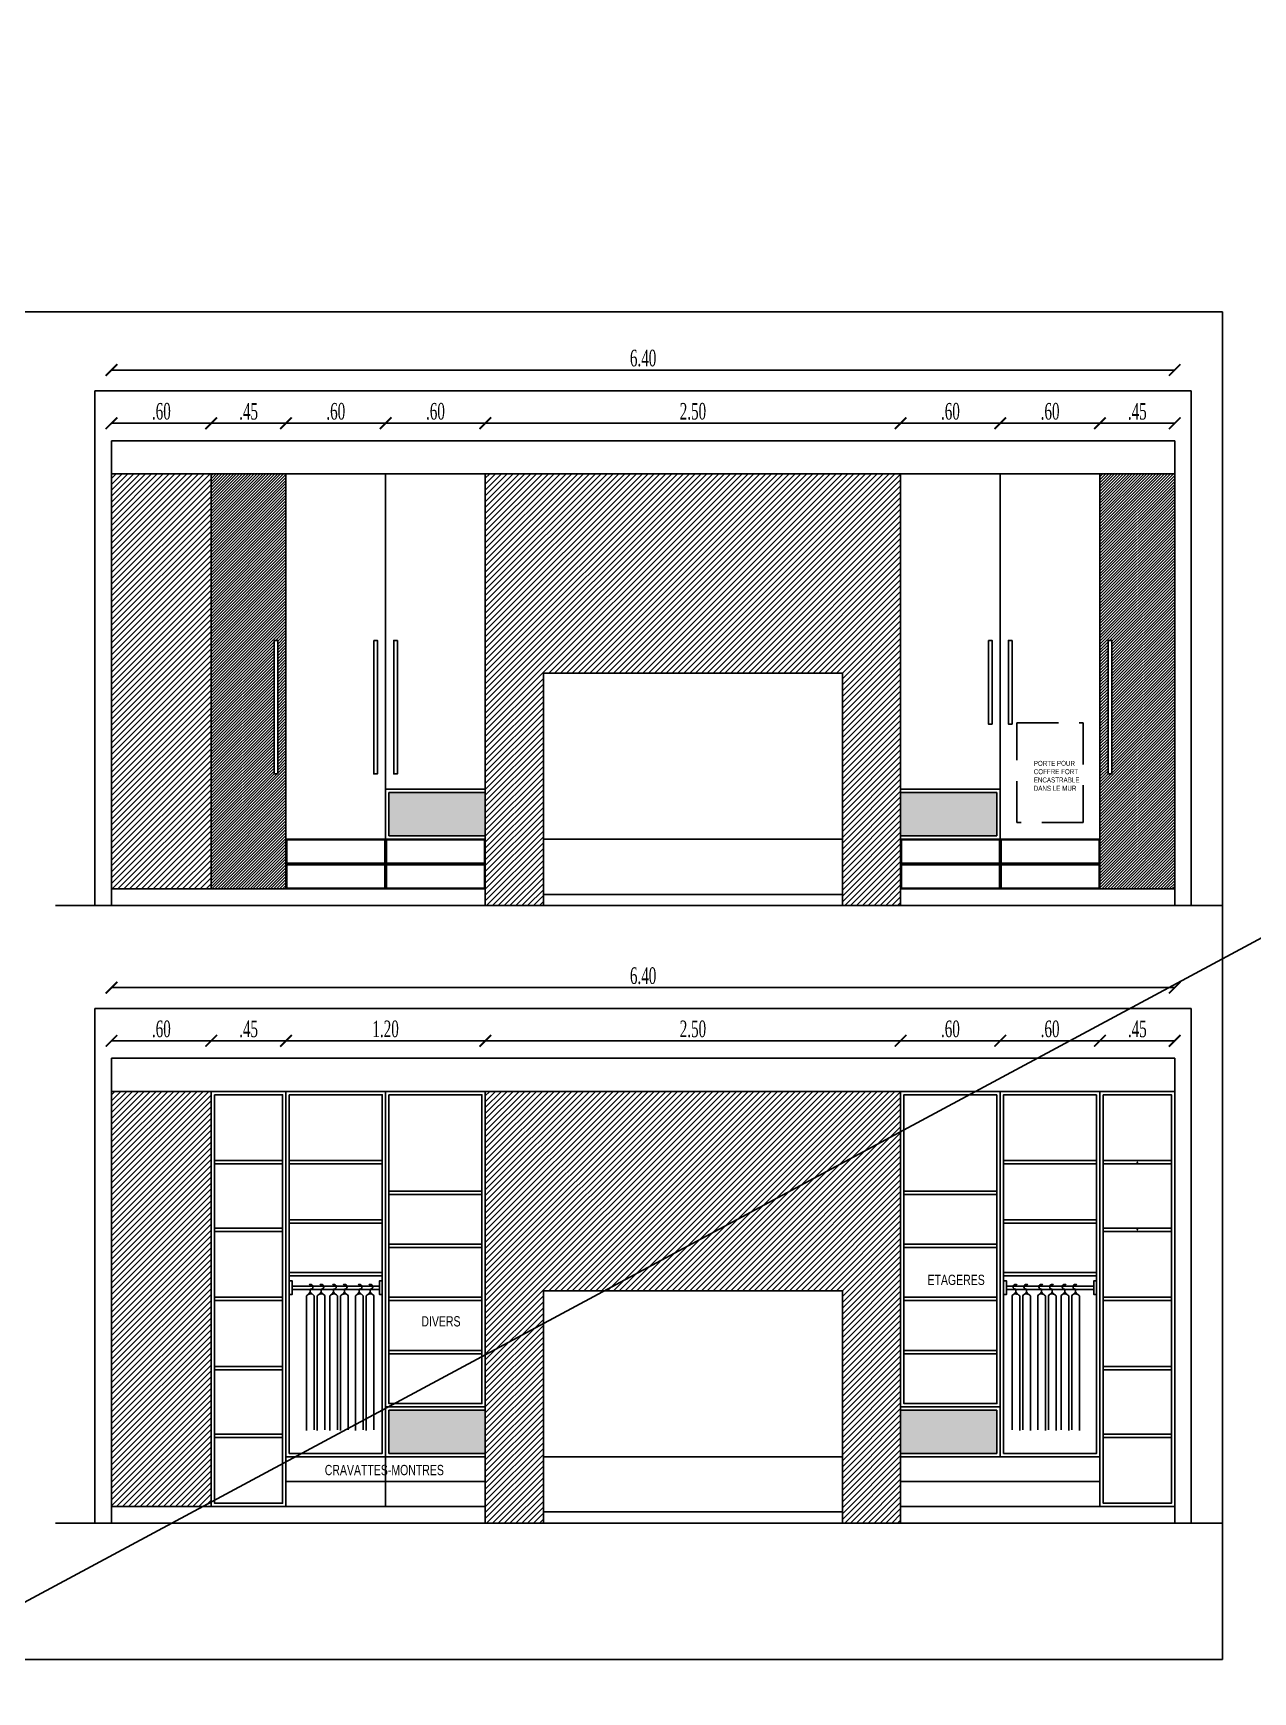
# Model space of a CAD drawing. Header units: inches. Extents: x -90 to 340, y -48 to 179.
# Drawn here: x 136.31 to 143.65, y 3.75 to 13.74 of the extents above; entities that cross this region are included whole.
import ezdxf

# ---------------------------------------------------------------- set-up
doc = ezdxf.new("R2010")
doc.units = ezdxf.units.IN
doc.header["$MEASUREMENT"] = 0
doc.linetypes.add('HIDDEN', pattern=[0.375, 0.25, -0.125])
doc.layers.get('Defpoints').update_dxf_attribs({"lineweight": 15})
doc.layers.add('TEXTE', color=1, linetype='Continuous', lineweight=20)
doc.styles.add('facade', font='times.ttf', dxfattribs={"width": 0.6})
doc.styles.add('style2', font='swisscl.ttf')
doc.dimstyles.new('facade', dxfattribs={"dimscale": 0, "dimtxt": 0.08, "dimasz": 0.04, "dimexe": 0.1, "dimexo": 0.15, "dimgap": 0.01, "dimtad": 1, "dimzin": 4, "dimdsep": 46, "dimtxsty": 'facade', "dimblk": 'ARCHTICK', "dimcen": 0, "dimse1": 1, "dimse2": 1, "dimclrd": 140, "dimclre": 253, "dimclrt": 2, "dimazin": 1, "dimtm": 1e-09, "dimtfac": 1, "dimtix": 1, "dimtmove": 1, "dimatfit": 3, "dimldrblk": 'ARCHTICK', "dimfxl": 0.1, "dimtzin": 0, "dimlwd": -1, "dimarcsym": 0})

# ---------------------------------------------------------------- blocks, each defined once
blk = doc.blocks.new('_ArchTick')
at = {"color": 0, "linetype": 'ByBlock', "const_width": 0.15}
blk.add_lwpolyline([(-0.5, -0.5), (0.5, 0.5)], dxfattribs=at)
blk = doc.blocks.new('*D65')
at = {"color": 140}
blk.add_line((143.1766, 7.6664), (142.7266, 7.6664), dxfattribs=at)
at = {"layer": 'Defpoints', "color": 0}
for p in [(142.7266, 7.6664), (142.7266, 7.5464), (143.1766, 7.5464)]:
    blk.add_point(p, dxfattribs=at)
at = {"color": 140, "xscale": 0.07, "yscale": 0.07, "zscale": 0.07, "rotation": 180}
blk.add_blockref('_ArchTick', (142.7266, 7.6664), dxfattribs=at)
at = {"color": 140, "xscale": 0.07, "yscale": 0.07, "zscale": 0.07}
blk.add_blockref('_ArchTick', (143.1766, 7.6664), dxfattribs=at)
at = {"color": 6, "insert": (142.9516, 7.7374), "char_height": 0.1, "attachment_point": 5, "style": 'facade'}
blk.add_mtext('.45', dxfattribs=at)
blk = doc.blocks.new('*D66')
at = {"color": 140}
blk.add_line((142.7266, 7.6664), (142.1266, 7.6664), dxfattribs=at)
at = {"layer": 'Defpoints', "color": 0}
for p in [(142.1266, 7.6664), (142.1266, 7.5464), (142.7266, 7.5464)]:
    blk.add_point(p, dxfattribs=at)
at = {"color": 140, "xscale": 0.07, "yscale": 0.07, "zscale": 0.07, "rotation": 180}
blk.add_blockref('_ArchTick', (142.1266, 7.6664), dxfattribs=at)
at = {"color": 140, "xscale": 0.07, "yscale": 0.07, "zscale": 0.07}
blk.add_blockref('_ArchTick', (142.7266, 7.6664), dxfattribs=at)
at = {"color": 6, "insert": (142.4266, 7.7374), "char_height": 0.1, "attachment_point": 5, "style": 'facade'}
blk.add_mtext('.60', dxfattribs=at)
blk = doc.blocks.new('*D67')
at = {"color": 140}
blk.add_line((142.1266, 7.6664), (141.5266, 7.6664), dxfattribs=at)
at = {"layer": 'Defpoints', "color": 0}
for p in [(141.5266, 7.6664), (141.5266, 7.5464), (142.1266, 7.5464)]:
    blk.add_point(p, dxfattribs=at)
at = {"color": 140, "xscale": 0.07, "yscale": 0.07, "zscale": 0.07, "rotation": 180}
blk.add_blockref('_ArchTick', (141.5266, 7.6664), dxfattribs=at)
at = {"color": 140, "xscale": 0.07, "yscale": 0.07, "zscale": 0.07}
blk.add_blockref('_ArchTick', (142.1266, 7.6664), dxfattribs=at)
at = {"color": 6, "insert": (141.8266, 7.7374), "char_height": 0.1, "attachment_point": 5, "style": 'facade'}
blk.add_mtext('.60', dxfattribs=at)
blk = doc.blocks.new('*D68')
at = {"color": 140}
blk.add_line((141.5266, 7.6664), (139.0266, 7.6664), dxfattribs=at)
at = {"layer": 'Defpoints', "color": 0}
for p in [(139.0266, 7.6664), (139.0266, 7.5464), (141.5266, 7.5464)]:
    blk.add_point(p, dxfattribs=at)
at = {"color": 140, "xscale": 0.07, "yscale": 0.07, "zscale": 0.07, "rotation": 180}
blk.add_blockref('_ArchTick', (139.0266, 7.6664), dxfattribs=at)
at = {"color": 140, "xscale": 0.07, "yscale": 0.07, "zscale": 0.07}
blk.add_blockref('_ArchTick', (141.5266, 7.6664), dxfattribs=at)
at = {"color": 6, "insert": (140.2766, 7.7374), "char_height": 0.1, "attachment_point": 5, "style": 'facade'}
blk.add_mtext('2.50', dxfattribs=at)
blk = doc.blocks.new('*D69')
at = {"color": 140}
blk.add_line((139.0266, 7.6664), (137.8266, 7.6664), dxfattribs=at)
at = {"layer": 'Defpoints', "color": 0}
for p in [(137.8266, 7.6664), (137.8266, 7.5464), (139.0266, 7.5464)]:
    blk.add_point(p, dxfattribs=at)
at = {"color": 140, "xscale": 0.07, "yscale": 0.07, "zscale": 0.07, "rotation": 180}
blk.add_blockref('_ArchTick', (137.8266, 7.6664), dxfattribs=at)
at = {"color": 140, "xscale": 0.07, "yscale": 0.07, "zscale": 0.07}
blk.add_blockref('_ArchTick', (139.0266, 7.6664), dxfattribs=at)
at = {"color": 6, "insert": (138.4266, 7.7374), "char_height": 0.1, "attachment_point": 5, "style": 'facade'}
blk.add_mtext('1.20', dxfattribs=at)
blk = doc.blocks.new('*D70')
at = {"color": 140}
blk.add_line((137.8266, 7.6664), (137.3766, 7.6664), dxfattribs=at)
at = {"layer": 'Defpoints', "color": 0}
for p in [(137.3766, 7.6664), (137.3766, 7.5464), (137.8266, 7.5464)]:
    blk.add_point(p, dxfattribs=at)
at = {"color": 140, "xscale": 0.07, "yscale": 0.07, "zscale": 0.07, "rotation": 180}
blk.add_blockref('_ArchTick', (137.3766, 7.6664), dxfattribs=at)
at = {"color": 140, "xscale": 0.07, "yscale": 0.07, "zscale": 0.07}
blk.add_blockref('_ArchTick', (137.8266, 7.6664), dxfattribs=at)
at = {"color": 6, "insert": (137.6016, 7.7374), "char_height": 0.1, "attachment_point": 5, "style": 'facade'}
blk.add_mtext('.45', dxfattribs=at)
blk = doc.blocks.new('*D71')
at = {"color": 140}
blk.add_line((137.3766, 7.6664), (136.7766, 7.6664), dxfattribs=at)
at = {"layer": 'Defpoints', "color": 0}
for p in [(136.7766, 7.6664), (136.7766, 7.5464), (137.3766, 7.5464)]:
    blk.add_point(p, dxfattribs=at)
at = {"color": 140, "xscale": 0.07, "yscale": 0.07, "zscale": 0.07, "rotation": 180}
blk.add_blockref('_ArchTick', (136.7766, 7.6664), dxfattribs=at)
at = {"color": 140, "xscale": 0.07, "yscale": 0.07, "zscale": 0.07}
blk.add_blockref('_ArchTick', (137.3766, 7.6664), dxfattribs=at)
at = {"color": 6, "insert": (137.0766, 7.7374), "char_height": 0.1, "attachment_point": 5, "style": 'facade'}
blk.add_mtext('.60', dxfattribs=at)
blk = doc.blocks.new('*D72')
at = {"color": 140}
blk.add_line((136.7766, 7.9871), (143.1766, 7.9871), dxfattribs=at)
at = {"layer": 'Defpoints', "color": 0}
for p in [(143.1766, 7.9871), (136.7766, 7.5464), (143.1766, 7.5464)]:
    blk.add_point(p, dxfattribs=at)
at = {"color": 140, "xscale": 0.07, "yscale": 0.07, "zscale": 0.07, "rotation": 180}
blk.add_blockref('_ArchTick', (136.7766, 7.9871), dxfattribs=at)
at = {"color": 140, "xscale": 0.07, "yscale": 0.07, "zscale": 0.07}
blk.add_blockref('_ArchTick', (143.1766, 7.9871), dxfattribs=at)
at = {"color": 6, "insert": (139.9766, 8.0581), "char_height": 0.1, "attachment_point": 5, "style": 'facade'}
blk.add_mtext('6.40', dxfattribs=at)
blk = doc.blocks.new('*D73')
at = {"color": 140}
blk.add_line((143.1766, 11.3864), (142.7266, 11.3864), dxfattribs=at)
at = {"layer": 'Defpoints', "color": 0}
for p in [(142.7266, 11.3864), (142.7266, 11.2664), (143.1766, 11.0813)]:
    blk.add_point(p, dxfattribs=at)
at = {"color": 140, "xscale": 0.07, "yscale": 0.07, "zscale": 0.07, "rotation": 180}
blk.add_blockref('_ArchTick', (142.7266, 11.3864), dxfattribs=at)
at = {"color": 140, "xscale": 0.07, "yscale": 0.07, "zscale": 0.07}
blk.add_blockref('_ArchTick', (143.1766, 11.3864), dxfattribs=at)
at = {"color": 6, "insert": (142.9516, 11.4574), "char_height": 0.1, "attachment_point": 5, "style": 'facade'}
blk.add_mtext('.45', dxfattribs=at)
blk = doc.blocks.new('*D74')
at = {"color": 140}
blk.add_line((142.7266, 11.3864), (142.1266, 11.3864), dxfattribs=at)
at = {"layer": 'Defpoints', "color": 0}
for p in [(142.1266, 11.3864), (142.1266, 11.2664), (142.7266, 11.2664)]:
    blk.add_point(p, dxfattribs=at)
at = {"color": 140, "xscale": 0.07, "yscale": 0.07, "zscale": 0.07, "rotation": 180}
blk.add_blockref('_ArchTick', (142.1266, 11.3864), dxfattribs=at)
at = {"color": 140, "xscale": 0.07, "yscale": 0.07, "zscale": 0.07}
blk.add_blockref('_ArchTick', (142.7266, 11.3864), dxfattribs=at)
at = {"color": 6, "insert": (142.4266, 11.4574), "char_height": 0.1, "attachment_point": 5, "style": 'facade'}
blk.add_mtext('.60', dxfattribs=at)
blk = doc.blocks.new('*D75')
at = {"color": 140}
blk.add_line((142.1266, 11.3864), (141.5266, 11.3864), dxfattribs=at)
at = {"layer": 'Defpoints', "color": 0}
for p in [(141.5266, 11.3864), (141.5266, 11.2664), (142.1266, 11.2664)]:
    blk.add_point(p, dxfattribs=at)
at = {"color": 140, "xscale": 0.07, "yscale": 0.07, "zscale": 0.07, "rotation": 180}
blk.add_blockref('_ArchTick', (141.5266, 11.3864), dxfattribs=at)
at = {"color": 140, "xscale": 0.07, "yscale": 0.07, "zscale": 0.07}
blk.add_blockref('_ArchTick', (142.1266, 11.3864), dxfattribs=at)
at = {"color": 6, "insert": (141.8266, 11.4574), "char_height": 0.1, "attachment_point": 5, "style": 'facade'}
blk.add_mtext('.60', dxfattribs=at)
blk = doc.blocks.new('*D76')
at = {"color": 140}
blk.add_line((141.5266, 11.3864), (139.0266, 11.3864), dxfattribs=at)
at = {"layer": 'Defpoints', "color": 0}
for p in [(139.0266, 11.3864), (139.0266, 11.2664), (141.5266, 11.2664)]:
    blk.add_point(p, dxfattribs=at)
at = {"color": 140, "xscale": 0.07, "yscale": 0.07, "zscale": 0.07, "rotation": 180}
blk.add_blockref('_ArchTick', (139.0266, 11.3864), dxfattribs=at)
at = {"color": 140, "xscale": 0.07, "yscale": 0.07, "zscale": 0.07}
blk.add_blockref('_ArchTick', (141.5266, 11.3864), dxfattribs=at)
at = {"color": 6, "insert": (140.2766, 11.4574), "char_height": 0.1, "attachment_point": 5, "style": 'facade'}
blk.add_mtext('2.50', dxfattribs=at)
blk = doc.blocks.new('*D77')
at = {"color": 140}
blk.add_line((138.4266, 11.3864), (137.8266, 11.3864), dxfattribs=at)
at = {"layer": 'Defpoints', "color": 0}
for p in [(137.8266, 11.3864), (137.8266, 11.2664), (138.4266, 11.0813)]:
    blk.add_point(p, dxfattribs=at)
at = {"color": 140, "xscale": 0.07, "yscale": 0.07, "zscale": 0.07, "rotation": 180}
blk.add_blockref('_ArchTick', (137.8266, 11.3864), dxfattribs=at)
at = {"color": 140, "xscale": 0.07, "yscale": 0.07, "zscale": 0.07}
blk.add_blockref('_ArchTick', (138.4266, 11.3864), dxfattribs=at)
at = {"color": 6, "insert": (138.1266, 11.4574), "char_height": 0.1, "attachment_point": 5, "style": 'facade'}
blk.add_mtext('.60', dxfattribs=at)
blk = doc.blocks.new('*D78')
at = {"color": 140}
blk.add_line((137.8266, 11.3864), (137.3766, 11.3864), dxfattribs=at)
at = {"layer": 'Defpoints', "color": 0}
for p in [(137.3766, 11.3864), (137.3766, 11.2664), (137.8266, 11.2664)]:
    blk.add_point(p, dxfattribs=at)
at = {"color": 140, "xscale": 0.07, "yscale": 0.07, "zscale": 0.07, "rotation": 180}
blk.add_blockref('_ArchTick', (137.3766, 11.3864), dxfattribs=at)
at = {"color": 140, "xscale": 0.07, "yscale": 0.07, "zscale": 0.07}
blk.add_blockref('_ArchTick', (137.8266, 11.3864), dxfattribs=at)
at = {"color": 6, "insert": (137.6016, 11.4574), "char_height": 0.1, "attachment_point": 5, "style": 'facade'}
blk.add_mtext('.45', dxfattribs=at)
blk = doc.blocks.new('*D79')
at = {"color": 140}
blk.add_line((137.3766, 11.3864), (136.7766, 11.3864), dxfattribs=at)
at = {"layer": 'Defpoints', "color": 0}
for p in [(136.7766, 11.3864), (136.7766, 11.2664), (137.3766, 11.2664)]:
    blk.add_point(p, dxfattribs=at)
at = {"color": 140, "xscale": 0.07, "yscale": 0.07, "zscale": 0.07, "rotation": 180}
blk.add_blockref('_ArchTick', (136.7766, 11.3864), dxfattribs=at)
at = {"color": 140, "xscale": 0.07, "yscale": 0.07, "zscale": 0.07}
blk.add_blockref('_ArchTick', (137.3766, 11.3864), dxfattribs=at)
at = {"color": 6, "insert": (137.0766, 11.4574), "char_height": 0.1, "attachment_point": 5, "style": 'facade'}
blk.add_mtext('.60', dxfattribs=at)
blk = doc.blocks.new('*D80')
at = {"color": 140}
blk.add_line((136.7766, 11.707), (143.1766, 11.707), dxfattribs=at)
at = {"layer": 'Defpoints', "color": 0}
for p in [(143.1766, 11.707), (136.7766, 11.2664), (143.1766, 11.0813)]:
    blk.add_point(p, dxfattribs=at)
at = {"color": 140, "xscale": 0.07, "yscale": 0.07, "zscale": 0.07, "rotation": 180}
blk.add_blockref('_ArchTick', (136.7766, 11.707), dxfattribs=at)
at = {"color": 140, "xscale": 0.07, "yscale": 0.07, "zscale": 0.07}
blk.add_blockref('_ArchTick', (143.1766, 11.707), dxfattribs=at)
at = {"color": 6, "insert": (139.9766, 11.778), "char_height": 0.1, "attachment_point": 5, "style": 'facade'}
blk.add_mtext('6.40', dxfattribs=at)
blk = doc.blocks.new('*D81')
at = {"color": 140}
blk.add_line((139.0266, 11.3864), (138.4266, 11.3864), dxfattribs=at)
at = {"layer": 'Defpoints', "color": 0}
for p in [(138.4266, 11.3864), (138.4266, 11.2664), (139.0266, 11.0813)]:
    blk.add_point(p, dxfattribs=at)
at = {"color": 140, "xscale": 0.07, "yscale": 0.07, "zscale": 0.07, "rotation": 180}
blk.add_blockref('_ArchTick', (138.4266, 11.3864), dxfattribs=at)
at = {"color": 140, "xscale": 0.07, "yscale": 0.07, "zscale": 0.07}
blk.add_blockref('_ArchTick', (139.0266, 11.3864), dxfattribs=at)
at = {"color": 6, "insert": (138.7266, 11.4574), "char_height": 0.1, "attachment_point": 5, "style": 'facade'}
blk.add_mtext('.60', dxfattribs=at)

msp = doc.modelspace()

# ---------------------------------------------------------------- hatches: boundary and pattern name
h = msp.add_hatch()
h.set_pattern_fill('ANSI31', color=44, scale=0.1, style=0)
h.paths.add_polyline_path([(143.17663, 11.08125), (142.72663, 11.08125), (142.72663, 8.58125), (143.17663, 8.58125)])
h.paths.add_polyline_path([(142.79807, 10.07785), (142.79807, 9.27438), (142.77601, 9.27438), (142.77601, 10.07785)], flags=16)
h.paths.add_polyline_path([(137.82663, 11.08125), (137.37663, 11.08125), (137.37663, 8.58125), (137.82663, 8.58125)])
h.paths.add_polyline_path([(137.75519, 10.07785), (137.77725, 10.07785), (137.77725, 9.27438), (137.75519, 9.27438)], flags=16)
h.paths.add_polyline_path([(134.33825, 11.08125), (133.73825, 11.08125), (133.73825, 8.58125), (134.33825, 8.58125)])
h.paths.add_polyline_path([(133.8705, 9.27438), (133.84844, 9.27438), (133.84844, 10.07785), (133.8705, 10.07785)], flags=16)
h = msp.add_hatch()
h.set_pattern_fill('ANSI31', color=256, scale=0.2, style=0)
h.paths.add_polyline_path([(137.37663, 11.08125), (136.77663, 11.08125), (136.77663, 8.58125), (137.37663, 8.58125)])
h = msp.add_hatch()
h.set_pattern_fill('ANSI31', color=256, scale=0.2, style=0)
h.set_pattern_definition([(45, (-1e-13, -22.966332), (-0.0176776695, 0.0176776695), [])])
h.paths.add_polyline_path([(139.02663, 9.18125), (139.02663, 9.16125), (139.02663, 8.88125), (139.02663, 8.73125), (139.02663, 8.48125), (139.37663, 8.48125), (139.37663, 9.88125), (141.17663, 9.88125), (141.17663, 8.48125), (141.52663, 8.48125), (141.52663, 8.88125), (141.52663, 9.16125), (141.52663, 9.18125), (141.52663, 11.08125), (139.02663, 11.08125)])
h = msp.add_hatch(color=33)
h.set_gradient(color1=(153, 114, 76), one_color=1, tint=1, name='INVCYLINDER')
h.paths.add_polyline_path([(139.02663, 8.90125), (139.02663, 9.16125), (138.44663, 9.16125), (138.44663, 8.90125)])
h = msp.add_hatch(color=33)
h.set_gradient(color1=(153, 114, 76), one_color=1, tint=1, name='INVCYLINDER')
h.paths.add_polyline_path([(142.10663, 8.90125), (142.10663, 9.16125), (141.52663, 9.16125), (141.52663, 8.90125)])
h = msp.add_hatch()
h.set_pattern_fill('ANSI31', color=256, scale=0.2, style=0)
h.paths.add_polyline_path([(137.37663, 7.36131), (136.77663, 7.36131), (136.77663, 4.86131), (137.37663, 4.86131)])
h = msp.add_hatch()
h.set_pattern_fill('ANSI31', color=256, scale=0.2, style=0)
h.set_pattern_definition([(45, (-1e-13, -26.686278), (-0.0176776695, 0.0176776695), [])])
h.paths.add_polyline_path([(139.02663, 5.46131), (139.02663, 5.44131), (139.02663, 5.16131), (139.02663, 5.01131), (139.02663, 4.76131), (139.37663, 4.76131), (139.37663, 6.16131), (141.17663, 6.16131), (141.17663, 4.76131), (141.52663, 4.76131), (141.52663, 5.16131), (141.52663, 5.44131), (141.52663, 5.46131), (141.52663, 7.36131), (139.02663, 7.36131)])
h = msp.add_hatch(color=3)
h.paths.add_polyline_path([(139.02663, 5.44131), (138.44663, 5.44131), (138.44663, 5.18131), (139.02663, 5.18131)])
h.paths.add_polyline_path([(142.10663, 5.44131), (141.52663, 5.44131), (141.52663, 5.18131), (142.10663, 5.18131)])

# ---------------------------------------------------------------- linework, layer by layer
for p, q in [((191.65262, 34.06126), (117.50468, -5.79253)), ((143.17663, 11.08125), (136.77663, 11.08125)), ((137.37663, 8.58125), (137.37663, 11.08125)), ((137.82663, 8.58125), (137.82663, 11.08125)), ((138.42663, 8.58125), (138.42663, 11.08125)), ((139.02663, 9.18125), (139.02663, 11.08125)), ((141.52663, 8.58125), (141.52663, 11.08125)), ((141.52663, 9.18125), (141.52663, 11.08125)), ((142.12663, 8.58125), (142.12663, 11.08125)), ((142.12663, 8.58125), (142.12663, 11.08125)), ((142.72663, 8.58125), (142.72663, 11.08125)), ((142.72663, 8.58125), (142.72663, 11.08125)), ((142.72663, 11.08125), (143.17663, 11.08125)), ((142.72663, 8.58125), (142.72663, 11.08125)), ((142.72663, 11.08125), (143.07663, 11.08125)), ((139.37663, 9.88125), (141.17663, 9.88125)), ((139.37663, 8.48125), (139.37663, 9.88125)), ((141.17663, 8.48125), (141.17663, 9.88125)), ((139.02663, 9.18125), (138.42663, 9.18125)), ((138.44663, 8.90125), (138.44663, 9.16125)), ((139.02663, 9.16125), (138.44663, 9.16125)), ((139.02663, 9.16125), (139.02663, 9.18125)), ((139.02663, 9.16125), (139.02663, 8.88125)), ((141.52663, 9.18125), (142.12663, 9.18125)), ((141.52663, 9.16125), (141.52663, 9.18125)), ((141.52663, 9.16125), (142.10663, 9.16125)), ((141.52663, 9.16125), (141.52663, 8.88125)), ((142.10663, 8.90125), (142.10663, 9.16125)), ((139.02663, 8.90125), (138.44663, 8.90125)), ((141.52663, 8.90125), (142.10663, 8.90125)), ((142.42663, 8.98125), (142.62663, 8.98125)), ((139.02663, 8.88125), (137.82663, 8.88125)), ((139.02663, 8.48125), (139.02663, 8.88125)), ((139.02663, 8.73125), (139.02663, 8.88125)), ((139.37663, 8.88125), (141.17663, 8.88125)), ((141.52663, 8.48125), (141.52663, 8.88125)), ((141.52663, 8.73125), (141.52663, 8.88125)), ((141.52663, 8.88125), (142.72663, 8.88125)), ((137.82663, 8.58125), (137.82663, 8.73125)), ((137.82663, 8.73125), (139.02663, 8.73125)), ((142.72663, 8.73125), (141.52663, 8.73125)), ((142.72663, 8.58125), (142.72663, 8.73125)), ((136.77663, 8.58125), (139.02663, 8.58125)), ((139.37663, 8.54877), (141.17663, 8.54877)), ((141.52663, 8.58125), (143.17663, 8.58125)), ((143.17663, 8.58125), (142.72663, 8.58125)), ((143.17663, 8.48125), (143.17663, 8.58125)), ((139.02663, 8.48125), (141.52663, 8.48125)), ((143.17663, 7.36131), (136.77663, 7.36131)), ((137.37663, 4.86131), (137.37663, 7.36131)), ((137.82663, 4.86131), (137.82663, 7.36131)), ((138.42663, 5.16131), (138.42663, 7.36131)), ((139.02663, 5.46131), (139.02663, 7.36131)), ((141.52663, 4.86131), (141.52663, 7.36131)), ((141.52663, 5.46131), (141.52663, 7.36131)), ((142.12663, 5.16131), (142.12663, 7.36131)), ((142.12663, 5.16131), (142.12663, 7.36131)), ((142.72663, 4.86131), (142.72663, 7.36131)), ((142.72663, 4.86131), (142.72663, 7.36131)), ((137.39663, 6.94464), (137.80663, 6.94464)), ((137.39663, 6.92464), (137.80663, 6.92464)), ((137.84663, 6.94464), (138.40663, 6.94464)), ((137.84663, 6.92464), (138.40663, 6.92464)), ((142.14663, 6.94464), (142.70663, 6.94464)), ((142.14663, 6.92464), (142.70663, 6.92464)), ((142.74663, 6.94464), (143.15663, 6.94464)), ((142.74663, 6.92464), (143.15663, 6.92464)), ((138.44663, 6.76131), (139.00663, 6.76131)), ((138.44663, 6.74131), (139.00663, 6.74131)), ((142.10663, 6.76131), (141.54663, 6.76131)), ((142.10663, 6.74131), (141.54663, 6.74131)), ((137.39663, 6.53797), (137.80663, 6.53797)), ((137.39663, 6.51797), (137.80663, 6.51797)), ((137.84663, 6.58797), (138.40663, 6.58797)), ((137.84663, 6.56797), (138.40663, 6.56797)), ((142.14663, 6.58797), (142.70663, 6.58797)), ((142.14663, 6.56797), (142.70663, 6.56797)), ((142.74663, 6.53797), (143.15663, 6.53797)), ((142.74663, 6.51797), (143.15663, 6.51797)), ((138.44663, 6.44131), (139.00663, 6.44131)), ((138.44663, 6.42131), (139.00663, 6.42131)), ((142.10663, 6.44131), (141.54663, 6.44131)), ((142.10663, 6.42131), (141.54663, 6.42131)), ((138.40663, 6.27131), (137.84663, 6.27131)), ((138.40663, 6.25131), (137.84663, 6.25131)), ((142.14663, 6.27131), (142.70663, 6.27131)), ((142.14663, 6.25131), (142.70663, 6.25131)), ((137.39663, 6.12131), (137.80663, 6.12131)), ((137.39663, 6.10131), (137.80663, 6.10131)), ((137.8644, 6.18933), (138.38886, 6.18933)), ((137.8644, 6.16933), (138.38886, 6.16933)), ((137.94963, 6.13003), (137.94963, 5.32005)), ((137.97317, 6.15312), (137.9628, 6.14032)), ((137.97317, 6.16467), (137.97317, 6.15312)), ((137.97317, 6.15312), (137.98243, 6.14041)), ((137.99566, 6.13084), (137.99566, 5.3231)), ((138.01468, 6.13003), (138.01468, 5.32005)), ((138.03821, 6.15312), (138.02784, 6.14032)), ((138.03821, 6.16467), (138.03821, 6.15312)), ((138.03821, 6.15312), (138.04748, 6.14041)), ((138.06071, 6.13084), (138.06071, 5.3231)), ((138.0899, 6.13003), (138.0899, 5.32005)), ((138.11344, 6.15312), (138.10307, 6.14032)), ((138.11344, 6.16467), (138.11344, 6.15312)), ((138.11344, 6.15312), (138.12271, 6.14041)), ((138.13593, 6.13084), (138.13593, 5.3231)), ((138.15495, 6.13003), (138.15495, 5.32005)), ((138.17848, 6.15312), (138.16812, 6.14032)), ((138.17848, 6.16467), (138.17848, 6.15312)), ((138.17848, 6.15312), (138.18775, 6.14041)), ((138.20098, 6.13084), (138.20098, 5.3231)), ((138.24479, 6.13003), (138.24479, 5.32005)), ((138.26832, 6.15312), (138.25795, 6.14032)), ((138.26832, 6.16467), (138.26832, 6.15312)), ((138.26832, 6.15312), (138.27759, 6.14041)), ((138.29082, 6.13084), (138.29082, 5.3231)), ((138.30983, 6.13003), (138.30983, 5.32005)), ((138.33337, 6.15312), (138.323, 6.14032)), ((138.33337, 6.16467), (138.33337, 6.15312)), ((138.33337, 6.15312), (138.34264, 6.14041)), ((138.35586, 6.13084), (138.35586, 5.3231)), ((138.44663, 6.12131), (139.00663, 6.12131)), ((138.44663, 6.10131), (139.00663, 6.10131)), ((139.37663, 6.16131), (141.17663, 6.16131)), ((139.37663, 4.76131), (139.37663, 6.16131)), ((141.17663, 4.76131), (141.17663, 6.16131)), ((142.10663, 6.12131), (141.54663, 6.12131)), ((142.10663, 6.10131), (141.54663, 6.10131)), ((142.68886, 6.18933), (142.1644, 6.18933)), ((142.68886, 6.16933), (142.1644, 6.16933)), ((142.1974, 6.13084), (142.1974, 5.3231)), ((142.21989, 6.15312), (142.21062, 6.14041)), ((142.21989, 6.16467), (142.21989, 6.15312)), ((142.21989, 6.15312), (142.23026, 6.14032)), ((142.24343, 6.13003), (142.24343, 5.32005)), ((142.26244, 6.13084), (142.26244, 5.3231)), ((142.28494, 6.15312), (142.27567, 6.14041)), ((142.28494, 6.16467), (142.28494, 6.15312)), ((142.28494, 6.15312), (142.29531, 6.14032)), ((142.30847, 6.13003), (142.30847, 5.32005)), ((142.35228, 6.13084), (142.35228, 5.3231)), ((142.37478, 6.15312), (142.36551, 6.14041)), ((142.37478, 6.16467), (142.37478, 6.15312)), ((142.37478, 6.15312), (142.38514, 6.14032)), ((142.39831, 6.13003), (142.39831, 5.32005)), ((142.41733, 6.13084), (142.41733, 5.3231)), ((142.43982, 6.15312), (142.43055, 6.14041)), ((142.43982, 6.16467), (142.43982, 6.15312)), ((142.43982, 6.15312), (142.45019, 6.14032)), ((142.46336, 6.13003), (142.46336, 5.32005)), ((142.49255, 6.13084), (142.49255, 5.3231)), ((142.51505, 6.15312), (142.50578, 6.14041)), ((142.51505, 6.16467), (142.51505, 6.15312)), ((142.51505, 6.15312), (142.52542, 6.14032)), ((142.53859, 6.13003), (142.53859, 5.32005)), ((142.5576, 6.13084), (142.5576, 5.3231)), ((142.5801, 6.15312), (142.57083, 6.14041)), ((142.5801, 6.16467), (142.5801, 6.15312)), ((142.5801, 6.15312), (142.59046, 6.14032)), ((142.60363, 6.13003), (142.60363, 5.32005)), ((142.74663, 6.12131), (143.15663, 6.12131)), ((142.74663, 6.10131), (143.15663, 6.10131)), ((138.44663, 5.80131), (139.00663, 5.80131)), ((142.10663, 5.80131), (141.54663, 5.80131)), ((137.39663, 5.70464), (137.80663, 5.70464)), ((138.44663, 5.48131), (138.44663, 5.78131)), ((138.44663, 5.78131), (139.00663, 5.78131)), ((142.10663, 5.78131), (141.54663, 5.78131)), ((142.10663, 5.48131), (142.10663, 5.78131)), ((142.74663, 5.70464), (143.15663, 5.70464)), ((137.39663, 5.68464), (137.80663, 5.68464)), ((142.74663, 5.68464), (143.15663, 5.68464)), ((139.02663, 5.46131), (138.42663, 5.46131)), ((138.44663, 5.18131), (138.44663, 5.44131)), ((139.02663, 5.44131), (138.44663, 5.44131)), ((139.02663, 5.44131), (139.02663, 5.46131)), ((139.02663, 5.44131), (139.02663, 5.16131)), ((141.52663, 5.46131), (142.12663, 5.46131)), ((141.52663, 5.44131), (141.52663, 5.46131)), ((141.52663, 5.44131), (142.10663, 5.44131)), ((141.52663, 5.44131), (141.52663, 5.16131)), ((142.10663, 5.18131), (142.10663, 5.44131)), ((137.39663, 5.29797), (137.80663, 5.29797)), ((142.74663, 5.29797), (143.15663, 5.29797)), ((137.39663, 5.27797), (137.80663, 5.27797)), ((142.74663, 5.27797), (143.15663, 5.27797)), ((139.02663, 5.16131), (137.82663, 5.16131)), ((138.42663, 5.16131), (138.42663, 4.86131)), ((139.02663, 5.18131), (138.44663, 5.18131)), ((139.02663, 4.76131), (139.02663, 5.16131)), ((139.02663, 5.01131), (139.02663, 5.16131)), ((139.37663, 5.16131), (141.17663, 5.16131)), ((141.52663, 5.18131), (142.10663, 5.18131)), ((141.52663, 4.76131), (141.52663, 5.16131)), ((141.52663, 5.01131), (141.52663, 5.16131)), ((141.52663, 5.16131), (142.72663, 5.16131)), ((137.82663, 4.86131), (137.82663, 5.01131)), ((137.82663, 5.01131), (139.02663, 5.01131)), ((142.72663, 5.01131), (141.52663, 5.01131)), ((142.72663, 4.86131), (142.72663, 5.01131)), ((136.77663, 4.86131), (139.02663, 4.86131)), ((139.37663, 4.82882), (141.17663, 4.82882)), ((141.52663, 4.86131), (143.17663, 4.86131)), ((143.17663, 4.76131), (143.17663, 4.86131)), ((139.02663, 4.76131), (141.52663, 4.76131))]:
    msp.add_line(p, q)
at = {"color": 1}
for p, q in [((136.67663, 11.58125), (143.27663, 11.58125)), ((136.67663, 8.48125), (136.67663, 11.58125)), ((143.27663, 8.48125), (143.27663, 11.58125)), ((136.77663, 11.28125), (143.17663, 11.28125)), ((136.77663, 8.48125), (136.77663, 11.28125)), ((143.17663, 8.58125), (143.17663, 11.28125)), ((136.43963, 8.48125), (143.45775, 8.48125)), ((136.67663, 7.86131), (143.27663, 7.86131)), ((136.67663, 4.76131), (136.67663, 7.86131)), ((143.27663, 4.76131), (143.27663, 7.86131)), ((136.77663, 7.56131), (143.17663, 7.56131)), ((136.77663, 4.76131), (136.77663, 7.56131)), ((143.17663, 4.86131), (143.17663, 7.56131)), ((136.43963, 4.76131), (143.45775, 4.76131))]:
    msp.add_line(p, q, dxfattribs=at)
for points in [[(130.45197, 12.05714), (143.46424, 12.05714), (143.46424, 3.94033), (130.45197, 3.94033)], [(137.37663, 11.08125), (137.82663, 11.08125), (137.82663, 8.58125), (137.37663, 8.58125)], [(137.82663, 11.08125), (138.42663, 11.08125), (138.42663, 8.88125), (137.82663, 8.88125)], [(138.42663, 11.08125), (139.02663, 11.08125), (139.02663, 9.18125), (138.42663, 9.18125)], [(142.12663, 11.08125), (141.52663, 11.08125), (141.52663, 9.18125), (142.12663, 9.18125)], [(142.72663, 11.08125), (142.12663, 11.08125), (142.12663, 8.88125), (142.72663, 8.88125)], [(142.72663, 11.08125), (143.17663, 11.08125), (143.17663, 8.58125), (142.72663, 8.58125)], [(137.75519, 10.07785), (137.77725, 10.07785), (137.77725, 9.27438), (137.75519, 9.27438)], [(138.35519, 10.07785), (138.37725, 10.07785), (138.37725, 9.27438), (138.35519, 9.27438)], [(138.49807, 10.07785), (138.47601, 10.07785), (138.47601, 9.27438), (138.49807, 9.27438)], [(142.05519, 10.07785), (142.07725, 10.07785), (142.07725, 9.57438), (142.05519, 9.57438)], [(142.19807, 10.07785), (142.17601, 10.07785), (142.17601, 9.57438), (142.19807, 9.57438)], [(142.79807, 10.07785), (142.77601, 10.07785), (142.77601, 9.27438), (142.79807, 9.27438)], [(137.82663, 8.88125), (138.42663, 8.88125), (138.42663, 8.73125), (137.82663, 8.73125)], [(137.83163, 8.87625), (138.42163, 8.87625), (138.42163, 8.73625), (137.83163, 8.73625)], [(139.02163, 8.87625), (138.43163, 8.87625), (138.43163, 8.73625), (139.02163, 8.73625)], [(141.53163, 8.87625), (142.12163, 8.87625), (142.12163, 8.73625), (141.53163, 8.73625)], [(142.72163, 8.87625), (142.13163, 8.87625), (142.13163, 8.73625), (142.72163, 8.73625)], [(137.83163, 8.58625), (138.42163, 8.58625), (138.42163, 8.72625), (137.83163, 8.72625)], [(139.02163, 8.58625), (138.43163, 8.58625), (138.43163, 8.72625), (139.02163, 8.72625)], [(141.53163, 8.58625), (142.12163, 8.58625), (142.12163, 8.72625), (141.53163, 8.72625)], [(142.72163, 8.58625), (142.13163, 8.58625), (142.13163, 8.72625), (142.72163, 8.72625)], [(137.37663, 7.36131), (137.82663, 7.36131), (137.82663, 4.86131), (137.37663, 4.86131)], [(137.39663, 7.34131), (137.80663, 7.34131), (137.80663, 4.88131), (137.39663, 4.88131)], [(137.82663, 7.36131), (138.42663, 7.36131), (138.42663, 5.16131), (137.82663, 5.16131)], [(137.84663, 7.34131), (138.40663, 7.34131), (138.40663, 5.18131), (137.84663, 5.18131)], [(138.42663, 7.36131), (139.02663, 7.36131), (139.02663, 5.46131), (138.42663, 5.46131)], [(138.44663, 7.34131), (139.00663, 7.34131), (139.00663, 5.48131), (138.44663, 5.48131)], [(142.12663, 7.36131), (141.52663, 7.36131), (141.52663, 5.46131), (142.12663, 5.46131)], [(142.10663, 7.34131), (141.54663, 7.34131), (141.54663, 5.48131), (142.10663, 5.48131)], [(142.72663, 7.36131), (142.12663, 7.36131), (142.12663, 5.16131), (142.72663, 5.16131)], [(142.70663, 7.34131), (142.14663, 7.34131), (142.14663, 5.18131), (142.70663, 5.18131)], [(142.72663, 7.36131), (143.17663, 7.36131), (143.17663, 4.86131), (142.72663, 4.86131)], [(142.74663, 7.34131), (143.15663, 7.34131), (143.15663, 4.88131), (142.74663, 4.88131)], [(137.84663, 6.21973), (137.8644, 6.21973), (137.8644, 6.13893), (137.84663, 6.13893)], [(138.40663, 6.21973), (138.38886, 6.21973), (138.38886, 6.13893), (138.40663, 6.13893)], [(142.14663, 6.21973), (142.1644, 6.21973), (142.1644, 6.13893), (142.14663, 6.13893)], [(142.70663, 6.21973), (142.68886, 6.21973), (142.68886, 6.13893), (142.70663, 6.13893)]]:
    msp.add_lwpolyline(points, close=True)
at = {"linetype": 'HIDDEN'}
msp.add_lwpolyline([(142.22663, 9.58125), (142.62663, 9.58125), (142.62663, 8.98125), (142.22663, 8.98125)], close=True, dxfattribs=at)
for centre in [(137.97317, 6.16726), (138.03821, 6.16726), (138.11344, 6.16726), (138.17848, 6.16726), (138.26832, 6.16726), (138.33337, 6.16726), (142.21989, 6.16726), (142.28494, 6.16726), (142.37478, 6.16726), (142.43982, 6.16726), (142.51505, 6.16726), (142.5801, 6.16726)]:
    msp.add_circle(centre, 0.00258)
for centre, radius, start, end in [((137.97436, 6.18423), 0.01445, 264.824191, 127.242862), ((138.03941, 6.18423), 0.01445, 264.824191, 127.242862), ((138.11464, 6.18423), 0.01445, 264.824191, 127.242862), ((138.17968, 6.18423), 0.01445, 264.824191, 127.242862), ((138.26952, 6.18423), 0.01445, 264.824191, 127.242862), ((138.33457, 6.18423), 0.01445, 264.824191, 127.242862), ((142.21869, 6.18423), 0.01445, 52.757138, 275.175809), ((142.28374, 6.18423), 0.01445, 52.757138, 275.175809), ((142.37358, 6.18423), 0.01445, 52.757138, 275.175809), ((142.43863, 6.18423), 0.01445, 52.757138, 275.175809), ((142.51385, 6.18423), 0.01445, 52.757138, 275.175809), ((142.5789, 6.18423), 0.01445, 52.757138, 275.175809), ((137.97293, 6.11402), 0.02827, 36.493202, 145.527177), ((138.03798, 6.11402), 0.02827, 36.493202, 145.527177), ((138.11321, 6.11402), 0.02827, 36.493202, 145.527177), ((138.17825, 6.11402), 0.02827, 36.493202, 145.527177), ((138.26809, 6.11402), 0.02827, 36.493202, 145.527177), ((138.33314, 6.11402), 0.02827, 36.493202, 145.527177), ((142.22012, 6.11402), 0.02827, 34.472823, 143.506798), ((142.28517, 6.11402), 0.02827, 34.472823, 143.506798), ((142.37501, 6.11402), 0.02827, 34.472823, 143.506798), ((142.44005, 6.11402), 0.02827, 34.472823, 143.506798), ((142.51528, 6.11402), 0.02827, 34.472823, 143.506798), ((142.58033, 6.11402), 0.02827, 34.472823, 143.506798)]:
    msp.add_arc(centre, radius, start, end)
for p in [(142.95163, 6.93464), (142.95163, 6.52797)]:
    msp.add_point(p)

# ---------------------------------------------------------------- texts
at = {"layer": 'TEXTE', "attachment_point": 1, "style": 'style2'}
for s, insert, char_height, width in [('PORTE POUR COFFRE FORT ENCASTRABLE DANS LE MUR', (142.32816, 9.35269), 0.03, 0.2345878), ('ETAGERES', (141.68858, 6.25749), 0.06174, 0.4815616), ('DIVERS', (138.642, 6.00766), 0.06174, 0.4815616), ('CRAVATTES-MONTRES', (138.06027, 5.11182), 0.06174, 0.730163)]:
    msp.add_mtext(s, dxfattribs=dict(at, insert=insert, char_height=char_height, width=width))

# ---------------------------------------------------------------- dimensions: what is measured, and where the dimension line sits
at = {"color": 1}
for base, p1, p2, picture, middle in [((143.17663, 11.707), (136.77663, 11.26636), (143.17663, 11.08125), '*D80', (139.97663, 11.77801)), ((136.77663, 11.38635), (137.37663, 11.26636), (136.77663, 11.26636), '*D79', (137.07663, 11.45736)), ((137.37663, 11.38635), (137.82663, 11.26636), (137.37663, 11.26636), '*D78', (137.60163, 11.45736)), ((137.82663, 11.38635), (138.42663, 11.08125), (137.82663, 11.26636), '*D77', (138.12663, 11.45736)), ((138.42663, 11.38635), (139.02663, 11.08125), (138.42663, 11.26636), '*D81', (138.72663, 11.45736)), ((139.02663, 11.38635), (141.52663, 11.26636), (139.02663, 11.26636), '*D76', (140.27663, 11.45736)), ((141.52663, 11.38635), (142.12663, 11.26636), (141.52663, 11.26636), '*D75', (141.82663, 11.45736)), ((142.12663, 11.38635), (142.72663, 11.26636), (142.12663, 11.26636), '*D74', (142.42663, 11.45736)), ((142.72663, 11.38635), (143.17663, 11.08125), (142.72663, 11.26636), '*D73', (142.95163, 11.45736)), ((143.17663, 7.98705), (136.77663, 7.54641), (143.17663, 7.54641), '*D72', (139.97663, 8.05806)), ((136.77663, 7.66641), (137.37663, 7.54641), (136.77663, 7.54641), '*D71', (137.07663, 7.73742)), ((137.37663, 7.66641), (137.82663, 7.54641), (137.37663, 7.54641), '*D70', (137.60163, 7.73742)), ((137.82663, 7.66641), (139.02663, 7.54641), (137.82663, 7.54641), '*D69', (138.42663, 7.73742)), ((139.02663, 7.66641), (141.52663, 7.54641), (139.02663, 7.54641), '*D68', (140.27663, 7.73742)), ((141.52663, 7.66641), (142.12663, 7.54641), (141.52663, 7.54641), '*D67', (141.82663, 7.73742)), ((142.12663, 7.66641), (142.72663, 7.54641), (142.12663, 7.54641), '*D66', (142.42663, 7.73742)), ((142.72663, 7.66641), (143.17663, 7.54641), (142.72663, 7.54641), '*D65', (142.95163, 7.73742))]:
    dim = msp.add_linear_dim(base=base, p1=p1, p2=p2, dimstyle='facade', override={"dimscale": 1, "dimtxt": 0.1, "dimasz": 0.07, "dimgap": 0.02, "dimclrt": 6}, dxfattribs=at)
    dim.commit()
    dim.dimension.update_dxf_attribs({"geometry": picture, "text_midpoint": middle})

doc.saveas('drawing.dxf')
